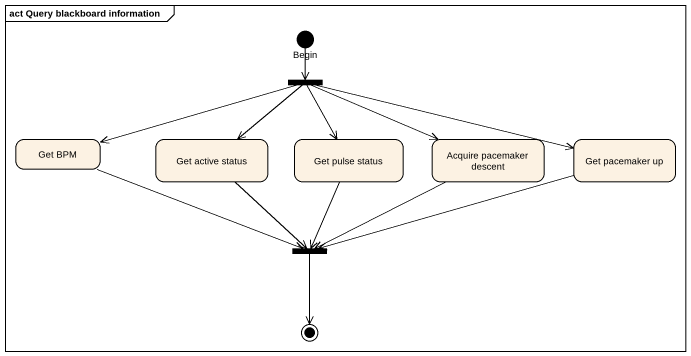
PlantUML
@startuml
mainframe act Query blackboard information
hide empty description
state Begin <<start>>
state fork1 <<fork>>
state "Get BPM" as Get_BPM
state "Get active status" as Get_active_status
state "Get pulse status" as Get_pulse_status
state "Acquire pacemaker descent" as Acquire_pacemaker_descent
state "Get pacemaker up" as Get_pacemaker_up
state fork2 <<join>>
Begin --> fork1
fork1 -left-> Get_BPM
fork1 --> Get_active_status
fork1 --> Get_pulse_status
fork1 -right-> Acquire_pacemaker_descent
fork1 -right-> Get_pacemaker_up
Get_BPM -right-> fork2
Get_active_status --> fork2
Get_pulse_status --> fork2
Acquire_pacemaker_descent -left-> fork2
Get_pacemaker_up -left-> fork2
fork2 --> [*]
@enduml
